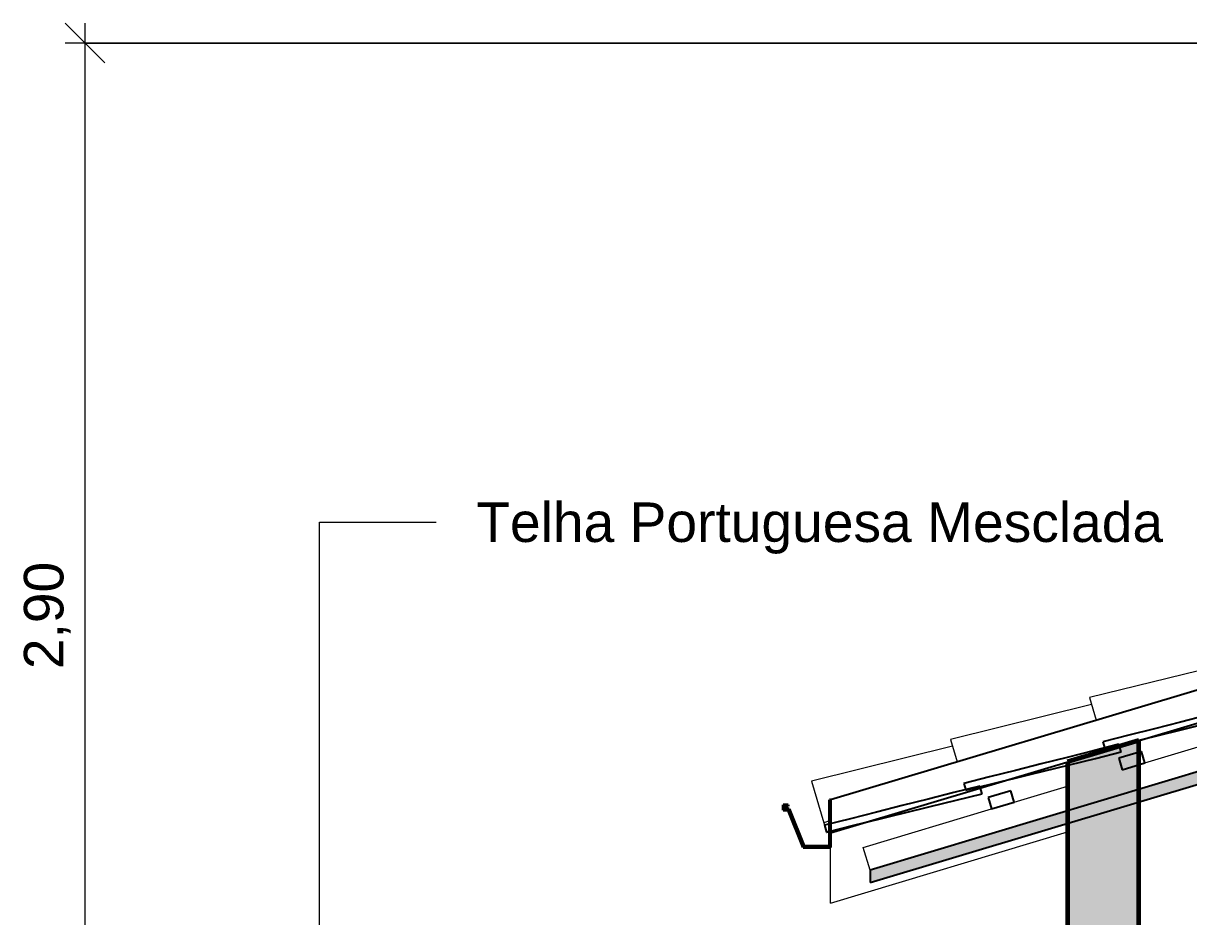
# Model space of a CAD drawing. Header units: millimetres. Extents: x -23755 to 62003, y -3000 to 6760.
# Drawn here: x 49524 to 52475, y 3488 to 5750 of the extents above; entities that cross this region are included whole.
import ezdxf

# ---------------------------------------------------------------- set-up
doc = ezdxf.new("R2010")
doc.units = ezdxf.units.MM
for name, color, linetype, lineweight in [('A-ANNO-DIMS', 211, 'Continuous', 9), ('A-ANNO-DIMS-50', 211, 'Continuous', 9), ('A-GLAZ-CURT', 52, 'Continuous', 9), ('A-GLAZ-CWMG', 51, 'Continuous', 9), ('A-ROOF', 132, 'Continuous', 9), ('A-ROOF-MCUT', 132, 'Continuous', 40), ('A-ROOF-OTLN', 132, 'Continuous', 9), ('A-ROOF-PATT', 132, 'Continuous', 9), ('A-WALL', 113, 'Continuous', 25), ('A-WALL-PATT', 111, 'Continuous', 25), ('G-ANNO-TEXT', 231, 'Continuous', 9)]:
    doc.layers.add(name, color=color, linetype=linetype, lineweight=lineweight)
doc.styles.add('@Arial Unicode MS', font='', dxfattribs={"height": 100})
doc.styles.add('Arial_1', font='arial.ttf', dxfattribs={"height": 100})
doc.styles.get('@Arial Unicode MS').set_extended_font_data('@Arial Unicode MS')
doc.dimstyles.new('CRT_-__Metros_-_Linha_de_chamada_3_5_mm_1', dxfattribs={"dimscale": 304.8, "dimtxt": 100.584485, "dimasz": 0.328084, "dimexe": 0.164042, "dimexo": 0.0625, "dimgap": 0.082021, "dimtad": 1, "dimlfac": 0.001, "dimrnd": 0.01, "dimzin": 0, "dimdsep": 46, "dimtxsty": '@Arial Unicode MS', "dimblk1": 'OBLIQUE', "dimblk2": 'OBLIQUE', "dimsah": 1, "dimcen": 0.09, "dimdle": 0.164042, "dimazin": 0, "dimtfac": 1, "dimtdec": 4, "dimtix": 1, "dimtmove": 0, "dimatfit": 3, "dimfxl": 0.984252, "dimfxlon": 1, "dimtvp": 1, "dimtolj": 1, "dimtzin": 0, "dimarcsym": 2})

# ---------------------------------------------------------------- blocks, each defined once
blk = doc.blocks.new('Rectangular Mullion - Ripa-V377-C')
at = {"layer": 'A-GLAZ-CWMG', "lineweight": 25}
for p, q in [((8045.5, 3806.8), (7988.1, 3789.5)), ((7988.1, 3789.5), (7996.7, 3760.8)), ((7996.7, 3760.8), (8054.1, 3778)), ((8054.1, 3778), (8045.5, 3806.8))]:
    blk.add_line(p, q, dxfattribs=at)
blk = doc.blocks.new('Rectangular Mullion - Ripa-V378-C')
at = {"layer": 'A-GLAZ-CWMG', "lineweight": 25}
for p, q in [((8377, 3906.2), (8319.5, 3889)), ((8385.6, 3877.5), (8377, 3906.2)), ((8319.5, 3889), (8328.1, 3860.2)), ((8328.1, 3860.2), (8385.6, 3877.5))]:
    blk.add_line(p, q, dxfattribs=at)
blk = doc.blocks.new('Rectangular Mullion - Caibro-3577406-C')
at = {"layer": 'A-GLAZ-CWMG'}
for p, q in [((8385.6, 3877.5), (8659.6, 3959.7)), ((8054.1, 3778), (8189.7, 3818.7)), ((7672.4, 3663.5), (7996.7, 3760.8)), ((7689.7, 3606), (7672.4, 3663.5))]:
    blk.add_line(p, q, dxfattribs=at)
blk = doc.blocks.new('COLONIAL BASE - COLONIAL BASE-4234113-C')
at = {"layer": 'A-GLAZ-CURT'}
for p, q in [((7898.3, 3919.6), (7540.9, 3831.3)), ((7973.7, 3797.9), (7646.5, 3717)), ((7579.9, 3701.4), (7579.9, 3701.4)), ((7586.5, 3702.2), (7580.1, 3700.6))]:
    blk.add_line(p, q, dxfattribs=at)
blk = doc.blocks.new('COLONIAL BASE - COLONIAL BASE-V426-C')
at = {"layer": 'A-GLAZ-CURT'}
for p, q in [((8250.5, 4025.3), (7893.1, 3937)), ((8189.7, 3869.9), (7998.7, 3822.7))]:
    blk.add_line(p, q, dxfattribs=at)
blk = doc.blocks.new('COLONIAL BASE - COLONIAL BASE-V427-C')
at = {"layer": 'A-GLAZ-CURT'}
for p, q in [((8602.8, 4130.9), (8245.3, 4042.6)), ((8678.2, 4009.2), (8369.7, 3933))]:
    blk.add_line(p, q, dxfattribs=at)
blk = doc.blocks.new('COLONIAL BASE - COLONIAL BASE-V429-C')
at = {"layer": 'A-GLAZ-CURT'}
for p, q in [((7898.3, 3919.6), (7540.9, 3831.3)), ((7540.9, 3831.3), (7572.5, 3726)), ((7973.7, 3797.9), (7646.5, 3717)), ((7973.7, 3797.9), (7973.6, 3798.2)), ((7586.5, 3730.5), (7572.5, 3726)), ((7579.7, 3702), (7579.9, 3701.4)), ((7586.5, 3702.2), (7580.1, 3700.6))]:
    blk.add_line(p, q, dxfattribs=at)
blk = doc.blocks.new('COLONIAL BASE - COLONIAL BASE-V430-C')
at = {"layer": 'A-GLAZ-CURT', "lineweight": 25}
for p, q in [((7973.3, 3799.4), (7967.4, 3818.9)), ((7574.4, 3719.6), (7579.5, 3702.4))]:
    blk.add_line(p, q, dxfattribs=at)
at = {"layer": 'A-GLAZ-CURT'}
blk.add_line((7572.5, 3725.9), (7574.4, 3719.6), dxfattribs=at)
at = {"layer": 'A-GLAZ-CURT', "lineweight": 25, "flags": 128}
for points in [[(7967.4, 3818.9), (7901.9, 3802.3), (7836.4, 3785.8), (7770.9, 3769.2), (7705.4, 3752.7), (7639.9, 3736.1), (7574.4, 3719.6)], [(7579.5, 3702.4), (7645.2, 3718.6), (7710.8, 3734.8), (7776.4, 3750.9), (7842, 3767.1), (7907.6, 3783.3), (7973.3, 3799.4)]]:
    blk.add_lwpolyline(points, dxfattribs=at)
blk = doc.blocks.new('COLONIAL BASE - COLONIAL BASE-V431-C')
at = {"layer": 'A-GLAZ-CURT'}
for p, q in [((8250.5, 4025.3), (7893.1, 3937)), ((7893.1, 3937), (7910.2, 3880)), ((8189.7, 3869.9), (7998.7, 3822.7))]:
    blk.add_line(p, q, dxfattribs=at)
blk = doc.blocks.new('COLONIAL BASE - COLONIAL BASE-V432-C')
at = {"layer": 'A-GLAZ-CURT', "lineweight": 25}
for p, q in [((8325.5, 3905.1), (8319.6, 3924.6)), ((7926.6, 3825.2), (7931.8, 3808.1))]:
    blk.add_line(p, q, dxfattribs=at)
at = {"layer": 'A-GLAZ-CURT', "lineweight": 25, "flags": 128}
for points in [[(8319.6, 3924.6), (8254.1, 3908), (8188.6, 3891.5), (8123.1, 3874.9), (8057.6, 3858.3), (7992.1, 3841.8), (7926.6, 3825.2)], [(7931.8, 3808.1), (7997.4, 3824.3), (8063, 3840.4), (8128.6, 3856.6), (8194.2, 3872.8), (8259.9, 3888.9), (8325.5, 3905.1)]]:
    blk.add_lwpolyline(points, dxfattribs=at)
blk = doc.blocks.new('COLONIAL BASE - COLONIAL BASE-V433-C')
at = {"layer": 'A-GLAZ-CURT'}
for p, q in [((8602.8, 4130.9), (8245.3, 4042.6)), ((8245.3, 4042.6), (8262.4, 3985.6)), ((8678.2, 4009.2), (8369.7, 3933)), ((8678.2, 4009.2), (8678, 4009.9))]:
    blk.add_line(p, q, dxfattribs=at)
blk = doc.blocks.new('COLONIAL BASE - COLONIAL BASE-V437-C')
at = {"layer": 'A-GLAZ-CURT'}
blk.add_line((8602.8, 4130.9), (8245.3, 4042.6), dxfattribs=at)
blk = doc.blocks.new('DIMBLOCK88-C')
at = {"layer": 'A-ANNO-DIMS-50', "lineweight": 18, "transparency": 16777216}
for p, q in [((49680.2, 5700), (49630.2, 5750)), ((49680.2, 5700), (49730.2, 5650)), ((49680.2, 2800), (49630.2, 2850)), ((49680.2, 2800), (49730.2, 2750))]:
    blk.add_line(p, q, dxfattribs=at)
at = {"layer": 'A-ANNO-DIMS-50', "transparency": 16777216}
for p, q in [((49680.2, 2800), (49680.2, 5750)), ((55447.9, 5700), (49630.2, 5700)), ((49680.2, 5700), (55447.9, 5700)), ((49980.2, 2800), (49630.2, 2800)), ((49680.2, 2800), (49980.2, 2800))]:
    blk.add_line(p, q, dxfattribs=at)
at = {"layer": 'A-ANNO-DIMS-50', "color": 0, "transparency": 16777216, "insert": (49525.4, 4114.7), "char_height": 100, "width": 324.675, "attachment_point": 1, "rotation": 90, "line_spacing_factor": 1.117605, "style": '@Arial Unicode MS'}
blk.add_mtext('2,90', dxfattribs=at)
blk = doc.blocks.new('_Oblique')
at = {"color": 0, "linetype": 'ByBlock', "lineweight": -2}
blk.add_line((-0.5, -0.5), (0.5, 0.5), dxfattribs=at)

msp = doc.modelspace()

# ---------------------------------------------------------------- hatches: boundary and pattern name
at = {"layer": 'A-ROOF-PATT'}
msp.add_hatch(color=256, dxfattribs=at).paths.add_polyline_path([(51668.272, 3574.716), (57908.272, 5446.716), (57908.272, 5478.037), (51668.272, 3606.037)])
at = {"layer": 'A-WALL-PATT'}
msp.add_hatch(color=256, dxfattribs=at).paths.add_polyline_path([(52341.447, 2300), (52348.272, 2300), (52348.272, 3934), (52168.272, 3880), (52168.272, 2300)])

# ---------------------------------------------------------------- linework, layer by layer
at = {"layer": 'A-ROOF', "lineweight": 25}
for p, q in [((57908.272, 5685.522), (51568.272, 3783.522)), ((51568.272, 3700), (57908.272, 5602)), ((57908.272, 5478.037), (51668.272, 3606.037)), ((51668.272, 3574.716), (57908.272, 5446.716)), ((51668.272, 3606.037), (51668.272, 3574.716))]:
    msp.add_line(p, q, dxfattribs=at)
at = {"layer": 'A-ROOF-MCUT'}
for p, q in [((51568.272, 3783.522), (51565.097, 3783.522)), ((51565.097, 3783.522), (51565.097, 3666.785)), ((51568.272, 3663.61), (51568.272, 3783.522)), ((51460.972, 3770.822), (51448.272, 3770.822)), ((51448.272, 3770.822), (51448.272, 3758.122)), ((51448.272, 3758.122), (51460.972, 3758.122)), ((51451.447, 3761.297), (51451.447, 3767.647)), ((51451.447, 3767.647), (51460.972, 3767.647)), ((51463.334, 3761.297), (51451.447, 3761.297)), ((51460.972, 3767.647), (51460.972, 3770.822)), ((51460.972, 3758.122), (51499.072, 3663.61)), ((51501.434, 3666.785), (51463.334, 3761.297)), ((51499.072, 3663.61), (51568.272, 3663.61)), ((51565.097, 3666.785), (51501.434, 3666.785))]:
    msp.add_line(p, q, dxfattribs=at)
at = {"layer": 'A-ROOF-OTLN'}
for q in [(52168.272, 3702.515), (51568.272, 3663.61)]:
    msp.add_line((51568.272, 3522.515), q, dxfattribs=at)
at = {"layer": 'A-WALL', "lineweight": 60}
for p, q in [((52348.272, 3934), (52168.272, 3880)), ((52348.272, 2300), (52348.272, 3934)), ((52168.272, 3880), (52168.272, 3336.959))]:
    msp.add_line(p, q, dxfattribs=at)
at = {"layer": 'G-ANNO-TEXT', "color": 7}
for p, q in [((50273.633, 4486.756), (50569.323, 4486.756)), ((50273.633, 2911.326), (50273.633, 4486.756))]:
    msp.add_line(p, q, dxfattribs=at)

# ---------------------------------------------------------------- block references
at = {"layer": 'A-GLAZ-CURT'}
for name, p in [('COLONIAL BASE - COLONIAL BASE-V427-C', (43978.621, 0)), ('COLONIAL BASE - COLONIAL BASE-V427-C', (43978.621, 0)), ('COLONIAL BASE - COLONIAL BASE-V427-C', (43978.621, 0)), ('COLONIAL BASE - COLONIAL BASE-V427-C', (43978.621, 0)), ('COLONIAL BASE - COLONIAL BASE-V427-C', (43978.621, 0)), ('COLONIAL BASE - COLONIAL BASE-V433-C', (43978.621, 0)), ('COLONIAL BASE - COLONIAL BASE-V427-C', (43978.621, 0)), ('COLONIAL BASE - COLONIAL BASE-V427-C', (43978.621, 0)), ('COLONIAL BASE - COLONIAL BASE-V437-C', (43978.621, 0)), ('COLONIAL BASE - COLONIAL BASE-V437-C', (43978.621, 0)), ('COLONIAL BASE - COLONIAL BASE-V437-C', (43978.621, 0)), ('COLONIAL BASE - COLONIAL BASE-V426-C', (43978.621, 0)), ('COLONIAL BASE - COLONIAL BASE-V426-C', (43978.621, 0)), ('COLONIAL BASE - COLONIAL BASE-V426-C', (43978.621, 0)), ('COLONIAL BASE - COLONIAL BASE-V426-C', (43978.621, 0)), ('COLONIAL BASE - COLONIAL BASE-V426-C', (43978.621, 0)), ('COLONIAL BASE - COLONIAL BASE-V426-C', (43978.621, 0)), ('COLONIAL BASE - COLONIAL BASE-V431-C', (43978.621, 0)), ('COLONIAL BASE - COLONIAL BASE-V426-C', (43978.621, 0)), ('COLONIAL BASE - COLONIAL BASE-V426-C', (43978.621, 0)), ('COLONIAL BASE - COLONIAL BASE-V426-C', (43978.621, 0)), ('COLONIAL BASE - COLONIAL BASE-V426-C', (43978.621, 0)), ('COLONIAL BASE - COLONIAL BASE-V432-C', (44330.843, 105.667)), ('COLONIAL BASE - COLONIAL BASE-4234113-C', (43978.621, 0)), ('COLONIAL BASE - COLONIAL BASE-4234113-C', (43978.621, 0)), ('COLONIAL BASE - COLONIAL BASE-4234113-C', (43978.621, 0)), ('COLONIAL BASE - COLONIAL BASE-4234113-C', (43978.621, 0)), ('COLONIAL BASE - COLONIAL BASE-4234113-C', (43978.621, 0)), ('COLONIAL BASE - COLONIAL BASE-4234113-C', (43978.621, 0)), ('COLONIAL BASE - COLONIAL BASE-4234113-C', (43978.621, 0)), ('COLONIAL BASE - COLONIAL BASE-4234113-C', (43978.621, 0)), ('COLONIAL BASE - COLONIAL BASE-V429-C', (43978.621, 0)), ('COLONIAL BASE - COLONIAL BASE-4234113-C', (43978.621, 0)), ('COLONIAL BASE - COLONIAL BASE-4234113-C', (43978.621, 0)), ('COLONIAL BASE - COLONIAL BASE-V432-C', (43978.621, 0)), ('COLONIAL BASE - COLONIAL BASE-V430-C', (43978.621, 0))]:
    msp.add_blockref(name, p, dxfattribs=at)
at = {"layer": 'A-GLAZ-CWMG'}
for name in ['Rectangular Mullion - Caibro-3577406-C', 'Rectangular Mullion - Ripa-V378-C', 'Rectangular Mullion - Ripa-V377-C']:
    msp.add_blockref(name, (43978.621, 0), dxfattribs=at)

# ---------------------------------------------------------------- texts
at = {"layer": 'G-ANNO-TEXT', "color": 7, "insert": (50670.923, 4536.756), "char_height": 100, "width": 2156.53937, "attachment_point": 1, "style": 'Arial_1'}
msp.add_mtext('Telha Portuguesa Mesclada', dxfattribs=at)

# ---------------------------------------------------------------- dimensions: what is measured, and where the dimension line sits
at = {"layer": 'A-ANNO-DIMS'}
dim = msp.add_linear_dim(base=(49680.189, 5700), p1=(49980.189, 2800), p2=(55447.894, 5700), angle=90, dimstyle='CRT_-__Metros_-_Linha_de_chamada_3_5_mm_1', override={"dimpost": '<>', "dimfxl": 6189.167969}, dxfattribs=at)
dim.commit()
dim.dimension.update_dxf_attribs({"geometry": 'DIMBLOCK88-C', "text_midpoint": (49604.098, 4250)})

doc.saveas('drawing.dxf')
